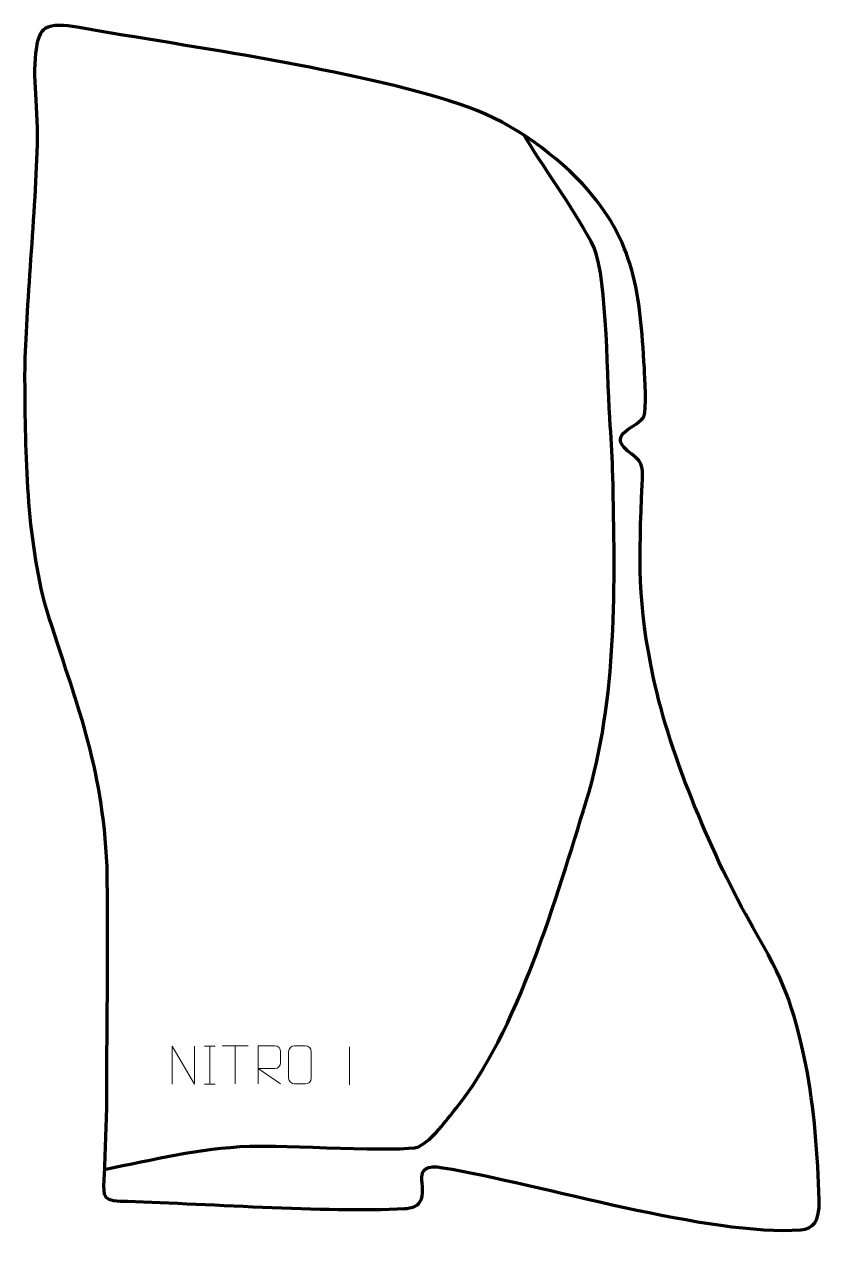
# Model space of a CAD drawing. Header units: millimetres. Extents: x -234 to 287, y -389 to 406.
import ezdxf

# ---------------------------------------------------------------- set-up
doc = ezdxf.new("R2010")
doc.units = ezdxf.units.MM
doc.header["$MEASUREMENT"] = 0
doc.layers.add('layer 2', color=7, linetype='Continuous')
doc.layers.add('layer 3', color=7, linetype='Continuous')

msp = doc.modelspace()

# ---------------------------------------------------------------- linework, layer by layer
at = {"layer": 'layer 2', "color": 142, "lineweight": 158}
msp.add_open_spline([(-181.4865, -344.996), (-148.6984, -338.6146), (-120.1081, -331.1437), (-86.309, -329.792), (-86.309, -329.792), (-65.9574, -328.978), (15.0413, -333.9155), (24.3577, -330.1728), (24.3577, -330.1728), (34.0246, -325.4126), (42.2298, -313.0963), (48.9843, -304.7791), (48.9843, -304.7791), (89.028, -256.1655), (115.2286, -165.4561), (134.2809, -103.766), (134.2809, -103.766), (154.8991, -36.637), (153.3582, 39.5217), (151.6992, 109.577), (151.6992, 109.577), (151.3935, 120.6252), (150.8461, 131.6174), (150.037, 142.6399), (150.037, 142.6399), (148.0556, 168.5986), (148.1138, 238.2913), (139.6035, 259.2314), (139.6035, 259.2314), (128.6087, 281.0371), (108.5831, 308.7086), (95.1355, 330.4692), (95.1355, 330.4692), (95.1355, 330.4692), (93.5575, 333.0227), (93.5575, 333.0227)], degree=3, knots=[0, 0, 0, 0, 0.1, 0.1, 0.1, 0.1, 0.2, 0.2, 0.2, 0.2, 0.3, 0.3, 0.3, 0.3, 0.4, 0.4, 0.4, 0.4, 0.5, 0.5, 0.5, 0.5, 0.6, 0.6, 0.6, 0.6, 0.7, 0.7, 0.7, 0.7, 0.8, 0.8, 0.8, 0.8, 1, 1, 1, 1], dxfattribs=at)
at = {"layer": 'layer 3', "color": 242, "lineweight": 158}
msp.add_open_spline([(51.167, 353.5343), (82.0228, 343.4516), (109.7662, 324.2342), (132.0983, 300.9211), (132.0983, 300.9211), (166.7235, 262.9865), (169.3171, 229.1292), (172.4058, 180.2801), (172.4058, 180.2801), (172.7775, 174.3411), (174.0792, 153.374), (171.9389, 148.4021), (171.9389, 148.4021), (171.9389, 148.4021), (171.6825, 147.884), (171.6825, 147.884), (171.6825, 147.884), (165.4706, 140.0051), (146.0478, 136.8335), (164.2283, 123.8814), (164.2283, 123.8814), (172.24, 118.1736), (171.3276, 113.448), (170.9904, 104.0563), (170.9904, 104.0563), (168.7854, 55.1289), (167.9751, 25.6701), (178.4383, -22.9555), (178.4383, -22.9555), (189.3378, -74.3368), (217.6275, -140.8051), (243.427, -186.2276), (243.427, -186.2276), (264.3617, -222.2623), (269.4413, -235.5891), (278.2419, -276.5187), (278.2419, -276.5187), (283.5983, -304.4506), (286.2465, -336.488), (286.9517, -364.9527), (286.9517, -364.9527), (287.3139, -379.5731), (282.9309, -383.8056), (275.0187, -384.5779), (275.0187, -384.5779), (215.9484, -389.1827), (104.1075, -354.492), (40.4175, -343.8885), (40.4175, -343.8885), (17.9283, -340.1445), (31.2437, -356.9578), (25.3567, -366.3838), (25.3567, -366.3838), (23.584, -369.2221), (19.6195, -370.4697), (15.167, -370.6995), (15.167, -370.6995), (-35.8474, -373.3323), (-119.5944, -367.1777), (-171.1894, -365.7807), (-171.1894, -365.7807), (-184.5998, -365.4176), (-181.8339, -360.3507), (-181.5546, -347.7769), (-181.5546, -347.7769), (-181.1699, -330.4608), (-180.0348, -313.9976), (-180.0619, -296.4951), (-180.0619, -296.4951), (-180.1103, -246.6059), (-179.0257, -196.1126), (-179.939, -146.3172), (-179.939, -146.3172), (-182.9098, -78.6292), (-200.1435, -40.0623), (-219.6284, 22.435), (-219.6284, 22.435), (-232.7843, 69.4868), (-233.369, 124.307), (-233.7221, 173.1057), (-233.7221, 173.1057), (-233.9708, 207.4834), (-227.4935, 272.1887), (-225.6684, 321.7445), (-225.6684, 321.7445), (-224.5512, 352.0796), (-229.2611, 370.9482), (-226.0503, 390.6879), (-226.0503, 390.6879), (-225.1509, 396.2171), (-223.4517, 401.2049), (-220.1982, 403.1447), (-220.1982, 403.1447), (-215.6632, 405.8484), (-207.4516, 405.2911), (-199.2029, 403.8447), (-199.2029, 403.8447), (-122.8323, 390.4542), (-19.3235, 376.5685), (51.167, 353.5343)], degree=3, knots=[0, 0, 0, 0, 0.03846154, 0.03846154, 0.03846154, 0.03846154, 0.07692308, 0.07692308, 0.07692308, 0.07692308, 0.11538462, 0.11538462, 0.11538462, 0.11538462, 0.15384615, 0.15384615, 0.15384615, 0.15384615, 0.19230769, 0.19230769, 0.19230769, 0.19230769, 0.23076923, 0.23076923, 0.23076923, 0.23076923, 0.26923077, 0.26923077, 0.26923077, 0.26923077, 0.30769231, 0.30769231, 0.30769231, 0.30769231, 0.34615385, 0.34615385, 0.34615385, 0.34615385, 0.38461538, 0.38461538, 0.38461538, 0.38461538, 0.42307692, 0.42307692, 0.42307692, 0.42307692, 0.46153846, 0.46153846, 0.46153846, 0.46153846, 0.5, 0.5, 0.5, 0.5, 0.53846154, 0.53846154, 0.53846154, 0.53846154, 0.57692308, 0.57692308, 0.57692308, 0.57692308, 0.61538462, 0.61538462, 0.61538462, 0.61538462, 0.65384615, 0.65384615, 0.65384615, 0.65384615, 0.69230769, 0.69230769, 0.69230769, 0.69230769, 0.73076923, 0.73076923, 0.73076923, 0.73076923, 0.76923077, 0.76923077, 0.76923077, 0.76923077, 0.80769231, 0.80769231, 0.80769231, 0.80769231, 0.84615385, 0.84615385, 0.84615385, 0.84615385, 0.88461538, 0.88461538, 0.88461538, 0.88461538, 0.92307692, 0.92307692, 0.92307692, 0.92307692, 1, 1, 1, 1], dxfattribs=at)
at = {"layer": 'layer 3', "color": 250, "lineweight": 9}
for points, knots in [([(-137.0342, -289.1433), (-137.0342, -289.1433), (-137.0342, -264.1898), (-137.0342, -264.1898), (-137.0342, -264.1898), (-137.0342, -264.1898), (-122.3794, -289.1433), (-122.3794, -289.1433), (-122.3794, -289.1433), (-122.3794, -289.1433), (-122.3794, -264.1898), (-122.3794, -264.1898)], [0, 0, 0, 0, 0.25, 0.25, 0.25, 0.25, 0.5, 0.5, 0.5, 0.5, 1, 1, 1, 1]), ([(-80.6228, -288.9811), (-80.6228, -288.9811), (-80.6228, -264.0276), (-80.6228, -264.0276), (-80.6228, -264.0276), (-77.028, -264.0276), (-73.4325, -264.0276), (-69.8373, -264.0276), (-69.8373, -264.0276), (-67.512, -264.0653), (-65.9547, -265.5553), (-65.9588, -267.9217), (-65.9588, -267.9217), (-65.9592, -269.9572), (-65.9592, -273.0166), (-65.9588, -275.0526), (-65.9588, -275.0526), (-65.9653, -276.9281), (-67.7776, -278.8699), (-69.7871, -278.889), (-69.7871, -278.889), (-69.7871, -278.889), (-80.6228, -278.889), (-80.6228, -278.889), (-80.6228, -278.889), (-80.6228, -278.889), (-65.9681, -288.9811), (-65.9681, -288.9811)], [0, 0, 0, 0, 0.125, 0.125, 0.125, 0.125, 0.25, 0.25, 0.25, 0.25, 0.375, 0.375, 0.375, 0.375, 0.5, 0.5, 0.5, 0.5, 0.625, 0.625, 0.625, 0.625, 0.75, 0.75, 0.75, 0.75, 1, 1, 1, 1]), ([(-56.8104, -264.0279), (-54.4847, -264.0279), (-52.1586, -264.0279), (-49.8325, -264.0279), (-49.8325, -264.0279), (-47.8859, -263.9923), (-45.8945, -265.4839), (-45.8678, -267.9215), (-45.8678, -267.9215), (-45.8682, -273.6684), (-45.8682, -279.4157), (-45.8678, -285.1634), (-45.8678, -285.1634), (-46.0076, -287.4868), (-47.6848, -288.9664), (-49.8325, -288.9772), (-49.8325, -288.9772), (-52.1644, -288.9768), (-54.4963, -288.9768), (-56.8278, -288.9772), (-56.8278, -288.9772), (-58.7528, -289.0826), (-60.7249, -287.1981), (-60.7137, -285.1808), (-60.7137, -285.1808), (-60.7134, -279.4107), (-60.7134, -273.641), (-60.7137, -267.8717), (-60.7137, -267.8717), (-60.7095, -265.7336), (-58.9628, -264.0144), (-56.8104, -264.0279)], [0, 0, 0, 0, 0.11111111, 0.11111111, 0.11111111, 0.11111111, 0.22222222, 0.22222222, 0.22222222, 0.22222222, 0.33333333, 0.33333333, 0.33333333, 0.33333333, 0.44444444, 0.44444444, 0.44444444, 0.44444444, 0.55555556, 0.55555556, 0.55555556, 0.55555556, 0.66666667, 0.66666667, 0.66666667, 0.66666667, 0.77777778, 0.77777778, 0.77777778, 0.77777778, 1, 1, 1, 1])]:
    msp.add_open_spline(points, degree=3, knots=knots, dxfattribs=at)
for points in [[(-115.9635, -264.1898), (-115.9635, -264.1898), (-108.7954, -264.1898), (-108.7954, -264.1898)], [(-112.3795, -264.1898), (-112.3795, -264.1898), (-112.3795, -289.1433), (-112.3795, -289.1433)], [(-104.3337, -264.06), (-104.3337, -264.06), (-87.3465, -264.06), (-87.3465, -264.06)], [(-95.8399, -288.99), (-95.8399, -288.99), (-95.8399, -264.0365), (-95.8399, -264.0365)], [(-20.8044, -264.6369), (-20.8044, -264.6369), (-20.8044, -289.611), (-20.8044, -289.611)], [(-115.9635, -289.1433), (-115.9635, -289.1433), (-108.7954, -289.1433), (-108.7954, -289.1433)]]:
    msp.add_open_spline(points, degree=3, dxfattribs=at)

doc.saveas('drawing.dxf')
